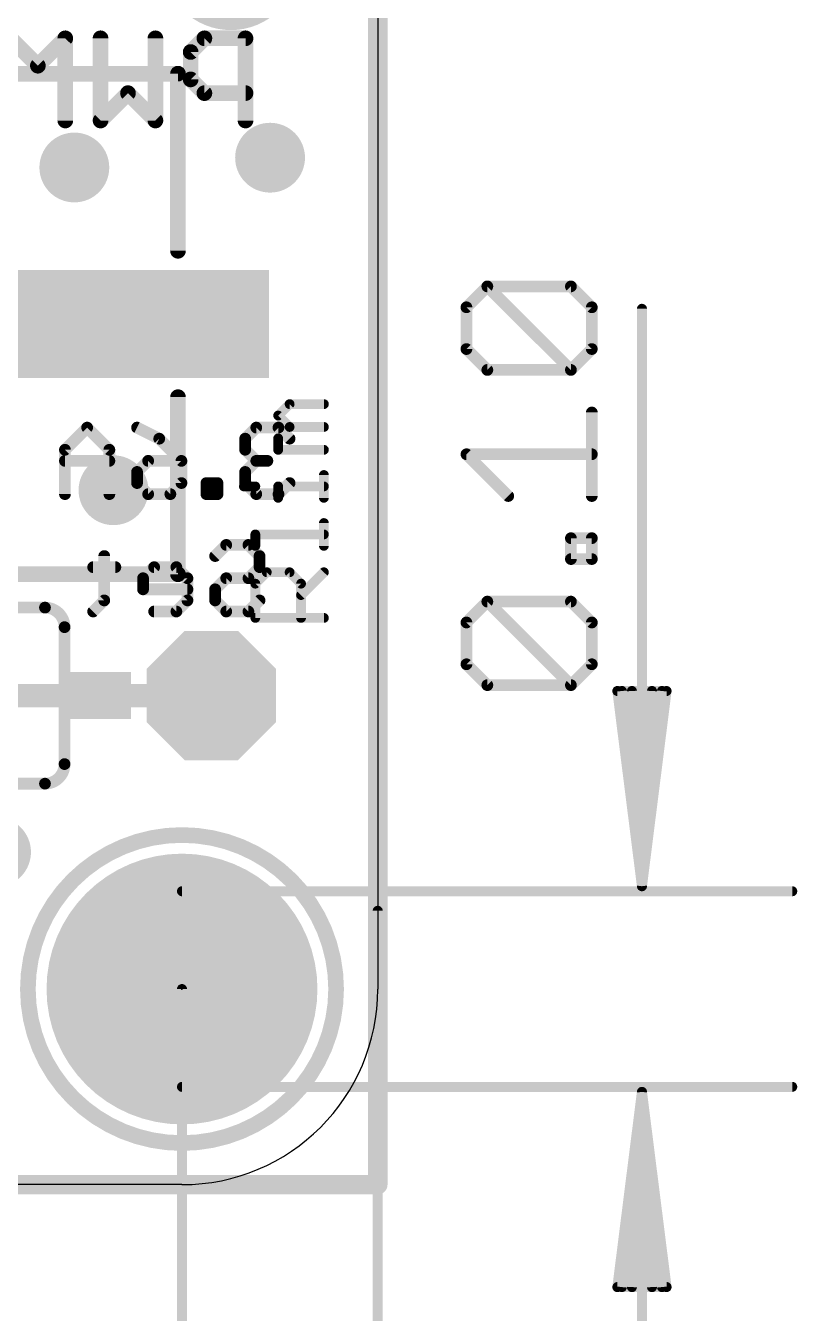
# Model space of a CAD drawing. Extents: x -6.4 to 25.8, y -12.4 to 32.1.
# Drawn here: x 15.75 to 25.76, y -1.67 to 15.05 of the extents above; entities that cross this region are included whole.
import ezdxf

# ---------------------------------------------------------------- set-up
doc = ezdxf.new("R2010")
doc.units = 0
for name, color, linetype in [('1', 12, 'CONTINUOUS'), ('16', 132, 'CONTINUOUS'), ('17', 110, 'CONTINUOUS'), ('18', 110, 'CONTINUOUS'), ('20', 53, 'CONTINUOUS'), ('21', 40, 'CONTINUOUS'), ('22', 6, 'CONTINUOUS'), ('23', 53, 'CONTINUOUS'), ('47', 253, 'CONTINUOUS')]:
    doc.layers.add(name, color=color, linetype=linetype)

# ---------------------------------------------------------------- blocks, each defined once
blk = doc.blocks.new('RECT')
blk.add_solid([(-0.5, -0.5), (0.5, -0.5), (-0.5, 0.5), (0.5, 0.5)])
blk = doc.blocks.new('OCTAGONP')
at = {"const_width": 0.5}
blk.add_lwpolyline([(-0.25, -0.1036), (-0.25, 0.1036), (-0.1036, 0.25), (0.1036, 0.25), (0.25, 0.1036), (0.25, -0.1036), (0.1036, -0.25), (-0.1036, -0.25), (-0.25, -0.1036), (-0.25, 0.1036)], dxfattribs=at)
blk = doc.blocks.new('ROUNDP')
at = {"const_width": 0.5}
blk.add_lwpolyline([(0, -0.25, 1), (0, 0.25, 1), (0, -0.25)], format="xyb", dxfattribs=at)
blk = doc.blocks.new('ROUNDV')
at = {"const_width": 0.5}
blk.add_lwpolyline([(0, -0.25, 1), (0, 0.25, 1), (0, -0.25)], format="xyb", dxfattribs=at)

msp = doc.modelspace()

# ---------------------------------------------------------------- linework, layer by layer
at = {"layer": '1'}
for points, const_width in [([(20.32, 0), (20.32, 24.13)], 0.254), ([(17.581, 6.35), (14.181, 6.35)], 0.3048), ([(0, 0), (20.32, 0)], 0.254)]:
    msp.add_lwpolyline(points, dxfattribs=dict(at, const_width=const_width))
for points, const_width in [([(17.581, 6.2738, 1), (17.581, 6.4262)], 0.1524), ([(20.2565, 0, 1), (20.3835, 0)], 0.127), ([(20.32, -0.0635, 1), (20.32, 0.0635)], 0.127)]:
    msp.add_lwpolyline(points, format="xyb", dxfattribs=dict(at, const_width=const_width))
at = {"layer": '16', "const_width": 0.254}
for points in [[(20.32, 0), (20.32, 24.13)], [(0, 0), (20.32, 0)]]:
    msp.add_lwpolyline(points, dxfattribs=at)
at = {"layer": '16', "const_width": 0.127}
for points in [[(20.2565, 0, 1), (20.3835, 0)], [(20.32, -0.0635, 1), (20.32, 0.0635)]]:
    msp.add_lwpolyline(points, format="xyb", dxfattribs=at)
at = {"layer": '20'}
for p, q in [((20.32, 21.59), (20.32, 2.54)), ((17.78, 0), (2.54, 0))]:
    msp.add_line(p, q, dxfattribs=at)
msp.add_arc((17.78, 2.54), 2.54, 270, 0, dxfattribs=at)
at = {"layer": '21'}
for points, const_width in [([(18.415, 15.0933, 1), (18.415, 16.6567, 1), (18.415, 15.0933)], 0.2032), ([(17.7788, 14.426, 1), (17.6772, 14.426)], 0.1016), ([(17.728, 14.3752, 1), (17.728, 14.4768)], 0.1016), ([(17.6772, 12.126, 1), (17.7788, 12.126)], 0.1016), ([(17.7788, 10.226, 1), (17.6772, 10.226)], 0.1016), ([(19.1766, 10.1669, 1), (19.1766, 10.1034)], 0.0635), ([(19.1991, 10.1127, 1), (19.1542, 10.1576)], 0.0635), ([(19.6215, 10.1034, 1), (19.6215, 10.1669)], 0.0635), ([(19.0508, 10.0093, 1), (19.0059, 9.9644)], 0.0635), ([(19.0059, 10.0093, 1), (19.0508, 9.9644)], 0.0635), ([(19.1766, 9.8703, 1), (19.1766, 9.8068)], 0.0635), ([(19.1991, 9.8161, 1), (19.1542, 9.861)], 0.0635), ([(19.1542, 9.8161, 1), (19.1991, 9.861)], 0.0635), ([(19.6215, 9.8068, 1), (19.6215, 9.8703)], 0.0635), ([(19.0601, 9.6903, 1), (18.9966, 9.6903)], 0.0635), ([(19.0059, 9.7127, 1), (19.0508, 9.6678)], 0.0635), ([(19.0283, 9.5737, 1), (19.0283, 9.5102)], 0.0635), ([(18.9966, 9.542, 1), (19.0601, 9.542)], 0.0635), ([(19.6215, 9.5102, 1), (19.6215, 9.5737)], 0.0635), ([(19.6532, 9.2149, 1), (19.5898, 9.2149)], 0.0635), ([(18.5834, 9.0983, 1), (18.5834, 9.0348)], 0.0635), ([(18.7317, 9.0348, 1), (18.7317, 9.0983)], 0.0635), ([(19.0283, 9.0983, 1), (19.0283, 9.0348)], 0.0635), ([(19.0601, 9.0666, 1), (18.9966, 9.0666)], 0.0635), ([(19.6215, 9.0348, 1), (19.6215, 9.0983)], 0.0635), ([(18.9966, 8.9183, 1), (19.0601, 8.9183)], 0.0635), ([(19.5898, 8.9183, 1), (19.6532, 8.9183)], 0.0635), ([(19.6532, 8.5912, 1), (19.5898, 8.5912)], 0.0635), ([(18.7317, 8.4747, 1), (18.7317, 8.4112)], 0.0635), ([(18.7635, 8.4429, 1), (18.7, 8.4429)], 0.0635), ([(19.6215, 8.4112, 1), (19.6215, 8.4747)], 0.0635), ([(18.7, 8.2946, 1), (18.7635, 8.2946)], 0.0635), ([(19.5898, 8.2946, 1), (19.6532, 8.2946)], 0.0635), ([(17.728, 7.8752, 1), (17.728, 7.9768)], 0.1016), ([(17.6772, 7.926, 1), (17.7788, 7.926)], 0.1016), ([(18.7635, 7.804, 1), (18.7, 7.804)], 0.0635), ([(18.7093, 7.8264, 1), (18.7542, 7.7815)], 0.0635), ([(18.88, 7.984, 1), (18.88, 7.9205)], 0.0635), ([(18.9025, 7.9298, 1), (18.8576, 7.9747)], 0.0635), ([(19.1991, 7.9747, 1), (19.1542, 7.9298)], 0.0635), ([(19.1766, 7.9205, 1), (19.1766, 7.984)], 0.0635), ([(19.3567, 7.804, 1), (19.2932, 7.804)], 0.0635), ([(19.3025, 7.7815, 1), (19.3474, 7.8264)], 0.0635), ([(19.644, 7.9298, 1), (19.599, 7.9747)], 0.0635), ([(19.3025, 7.6781, 1), (19.3474, 7.6332)], 0.0635), ([(16.256, 7.239, 0.4142), (16.002, 7.493)], 0.1524), ([(16.002, 7.5311, 1), (16.002, 7.4549)], 0.0762), ([(16.002, 7.4549, 1), (16.002, 7.5311)], 0.0762), ([(18.7317, 7.3909, 1), (18.7317, 7.3274)], 0.0635), ([(18.7, 7.3591, 1), (18.7635, 7.3591)], 0.0635), ([(19.2932, 7.3591, 1), (19.3567, 7.3591)], 0.0635), ([(19.6215, 7.3274, 1), (19.6215, 7.3909)], 0.0635), ([(16.2941, 7.239, 1), (16.2179, 7.239)], 0.0762), ([(16.2179, 7.239, 1), (16.2941, 7.239)], 0.0762), ([(16.002, 5.207, 0.4142), (16.256, 5.461)], 0.1524), ([(16.2941, 5.461, 1), (16.2179, 5.461)], 0.0762), ([(16.2179, 5.461, 1), (16.2941, 5.461)], 0.0762), ([(16.002, 5.2451, 1), (16.002, 5.1689)], 0.0762), ([(16.002, 5.1689, 1), (16.002, 5.2451)], 0.0762), ([(17.78, 0.54, 1), (17.78, 4.54, 1), (17.78, 0.54)], 0.2032)]:
    msp.add_lwpolyline(points, format="xyb", dxfattribs=dict(at, const_width=const_width))
for points, const_width in [([(12.928, 14.426), (17.728, 14.426)], 0.2032), ([(17.728, 14.426), (17.728, 12.126)], 0.2032), ([(17.728, 10.226), (17.728, 7.926)], 0.2032), ([(19.0283, 9.9869), (19.1766, 10.1352)], 0.127), ([(19.1766, 10.1352), (19.6215, 10.1352)], 0.127), ([(19.1766, 9.8386), (19.0283, 9.9869)], 0.127), ([(19.0283, 9.6903), (19.1766, 9.8386)], 0.127), ([(19.1766, 9.8386), (19.6215, 9.8386)], 0.127), ([(19.0283, 9.542), (19.0283, 9.6903)], 0.127), ([(19.6215, 9.542), (19.0283, 9.542)], 0.127), ([(19.6215, 8.9183), (19.6215, 9.2149)], 0.127), ([(18.5834, 9.0666), (18.7317, 9.0666)], 0.127), ([(19.0283, 8.9183), (19.0283, 9.0666)], 0.127), ([(19.0283, 9.0666), (19.6215, 9.0666)], 0.127), ([(19.6215, 8.2946), (19.6215, 8.5912)], 0.127), ([(18.7317, 8.2946), (18.7317, 8.4429)], 0.127), ([(18.7317, 8.4429), (19.6215, 8.4429)], 0.127), ([(17.728, 7.926), (12.928, 7.926)], 0.2032), ([(18.7317, 7.804), (18.88, 7.9523)], 0.127), ([(18.7317, 7.3591), (18.7317, 7.804)], 0.127), ([(18.88, 7.9523), (19.1766, 7.9523)], 0.127), ([(19.1766, 7.9523), (19.3249, 7.804)], 0.127), ([(19.3249, 7.6557), (19.6215, 7.9523)], 0.127), ([(19.3249, 7.804), (19.3249, 7.3591)], 0.127), ([(16.002, 7.493), (15.621, 7.493)], 0.1524), ([(19.6215, 7.3591), (18.7317, 7.3591)], 0.127), ([(16.256, 7.239), (16.256, 5.461)], 0.1524), ([(16.002, 5.207), (15.621, 5.207)], 0.1524)]:
    msp.add_lwpolyline(points, dxfattribs=dict(at, const_width=const_width))
at = {"layer": '22'}
for points, const_width in [([(15.9097, 14.5294), (15.5538, 14.8853)], 0.2032), ([(16.2657, 14.8853), (15.9097, 14.5294)], 0.2032), ([(16.2657, 13.8176), (16.2657, 14.8853)], 0.2032), ([(16.7232, 13.8176), (16.7232, 14.8853)], 0.2032), ([(17.435, 14.8853), (17.435, 13.8176)], 0.2032), ([(18.0706, 14.8853), (17.8926, 14.7074)], 0.2032), ([(18.6044, 14.8853), (18.0706, 14.8853)], 0.2032), ([(18.6044, 13.8176), (18.6044, 14.8853)], 0.2032), ([(17.8926, 14.7074), (17.8926, 14.3515)], 0.2032), ([(17.8926, 14.3515), (18.0706, 14.1735)], 0.2032), ([(17.0791, 14.1735), (16.7232, 13.8176)], 0.2032), ([(17.435, 13.8176), (17.0791, 14.1735)], 0.2032), ([(18.0706, 14.1735), (18.6044, 14.1735)], 0.2032), ([(16.5493, 9.8305), (16.2612, 9.5424)], 0.1524), ([(16.8374, 9.5424), (16.5493, 9.8305)], 0.1524), ([(17.1967, 9.8305), (17.4848, 9.6865)], 0.1524), ([(18.744, 9.8305), (18.6, 9.6865)], 0.1524), ([(19.0321, 9.8305), (18.744, 9.8305)], 0.1524), ([(19.1762, 9.6865), (19.0321, 9.8305)], 0.1524), ([(17.4848, 9.6865), (17.7729, 9.3984)], 0.1524), ([(18.6, 9.6865), (18.6, 9.5424)], 0.1524), ([(16.2612, 9.5424), (16.2612, 8.9662)], 0.1524), ([(16.8374, 8.9662), (16.8374, 9.5424)], 0.1524), ([(18.6, 9.5424), (18.744, 9.3984)], 0.1524), ([(16.8374, 9.3984), (16.2612, 9.3984)], 0.1524), ([(17.1967, 9.2543), (17.3407, 9.3984)], 0.1524), ([(17.3407, 9.3984), (17.7729, 9.3984)], 0.1524), ([(17.7729, 9.3984), (17.7729, 9.1103)], 0.1524), ([(18.744, 9.3984), (18.6, 9.2543)], 0.1524), ([(18.744, 9.3984), (18.8881, 9.3984)], 0.1524), ([(17.1967, 9.1103), (17.1967, 9.2543)], 0.1524), ([(18.6, 9.2543), (18.6, 9.1103)], 0.1524), ([(17.3407, 8.9662), (17.1967, 9.1103)], 0.1524), ([(17.6289, 8.9662), (17.3407, 8.9662)], 0.1524), ([(17.7729, 9.1103), (17.6289, 8.9662)], 0.1524), ([(18.2407, 9.1103), (18.0966, 9.1103)], 0.1524), ([(18.0966, 9.1103), (18.0966, 8.9662)], 0.1524), ([(18.0966, 8.9662), (18.2407, 8.9662)], 0.1524), ([(18.2407, 8.9662), (18.2407, 9.1103)], 0.1524), ([(18.6, 9.1103), (18.744, 8.9662)], 0.1524), ([(18.744, 8.9662), (19.0321, 8.9662)], 0.1524), ([(19.0321, 8.9662), (19.1762, 9.1103)], 0.1524), ([(18.2102, 8.1625), (18.3542, 8.3065)], 0.1524), ([(18.3542, 8.3065), (18.6423, 8.3065)], 0.1524), ([(18.6423, 8.3065), (18.7864, 8.1625)], 0.1524), ([(16.7713, 8.1625), (16.7713, 7.5863)], 0.1524), ([(18.7864, 8.1625), (18.7864, 8.0184)], 0.1524), ([(16.9154, 8.0184), (16.6272, 8.0184)], 0.1524), ([(17.4187, 8.0184), (17.2747, 7.8744)], 0.1524), ([(17.7068, 8.0184), (17.4187, 8.0184)], 0.1524), ([(17.8509, 7.8744), (17.7068, 8.0184)], 0.1524), ([(18.7864, 8.0184), (18.6423, 7.8744)], 0.1524), ([(17.2747, 7.8744), (17.2747, 7.7303)], 0.1524), ([(17.8509, 7.5863), (17.8509, 7.8744)], 0.1524), ([(18.3542, 7.8744), (18.2102, 7.7303)], 0.1524), ([(18.6423, 7.8744), (18.3542, 7.8744)], 0.1524), ([(17.2747, 7.7303), (17.8509, 7.7303)], 0.1524), ([(18.2102, 7.7303), (18.2102, 7.5863)], 0.1524), ([(16.7713, 7.5863), (16.6272, 7.4422)], 0.1524), ([(17.7068, 7.4422), (17.8509, 7.5863)], 0.1524), ([(18.2102, 7.5863), (18.3542, 7.4422)], 0.1524), ([(18.6423, 7.4422), (18.7864, 7.5863)], 0.1524), ([(17.4187, 7.4422), (17.7068, 7.4422)], 0.1524), ([(18.3542, 7.4422), (18.6423, 7.4422)], 0.1524)]:
    msp.add_lwpolyline(points, dxfattribs=dict(at, const_width=const_width))
for points, const_width in [([(16.3164, 14.8853, 1), (16.2149, 14.8853)], 0.1016), ([(16.3016, 14.8494, 1), (16.2297, 14.9212)], 0.1016), ([(16.774, 14.8853, 1), (16.6724, 14.8853)], 0.1016), ([(17.4858, 14.8853, 1), (17.3842, 14.8853)], 0.1016), ([(18.0706, 14.9361, 1), (18.0706, 14.8345)], 0.1016), ([(18.1065, 14.8494, 1), (18.0347, 14.9212)], 0.1016), ([(18.6552, 14.8853, 1), (18.5536, 14.8853)], 0.1016), ([(18.6044, 14.8345, 1), (18.6044, 14.9361)], 0.1016), ([(17.9434, 14.7074, 1), (17.8418, 14.7074)], 0.1016), ([(17.8567, 14.7433, 1), (17.9286, 14.6714)], 0.1016), ([(15.8738, 14.5653, 1), (15.9457, 14.4935)], 0.1016), ([(15.8738, 14.4935, 1), (15.9457, 14.5653)], 0.1016), ([(17.9286, 14.3874, 1), (17.8567, 14.3155)], 0.1016), ([(17.8418, 14.3515, 1), (17.9434, 14.3515)], 0.1016), ([(17.1151, 14.2094, 1), (17.0432, 14.1376)], 0.1016), ([(17.1151, 14.1376, 1), (17.0432, 14.2094)], 0.1016), ([(18.0706, 14.2243, 1), (18.0706, 14.1227)], 0.1016), ([(18.0347, 14.1376, 1), (18.1065, 14.2094)], 0.1016), ([(18.6044, 14.1227, 1), (18.6044, 14.2243)], 0.1016), ([(16.6873, 13.8535, 1), (16.7592, 13.7817)], 0.1016), ([(17.3991, 13.7817, 1), (17.471, 13.8535)], 0.1016), ([(16.2149, 13.8176, 1), (16.3164, 13.8176)], 0.1016), ([(16.6724, 13.8176, 1), (16.774, 13.8176)], 0.1016), ([(17.3842, 13.8176, 1), (17.4858, 13.8176)], 0.1016), ([(18.5536, 13.8176, 1), (18.6552, 13.8176)], 0.1016), ([(16.5762, 9.8575, 1), (16.5223, 9.8036)], 0.0762), ([(16.5762, 9.8036, 1), (16.5223, 9.8575)], 0.0762), ([(17.2137, 9.8646, 1), (17.1797, 9.7965)], 0.0762), ([(18.744, 9.8686, 1), (18.744, 9.7924)], 0.0762), ([(18.771, 9.8036, 1), (18.7171, 9.8575)], 0.0762), ([(19.0591, 9.8575, 1), (19.0052, 9.8036)], 0.0762), ([(19.0321, 9.7924, 1), (19.0321, 9.8686)], 0.0762), ([(17.5117, 9.7134, 1), (17.4579, 9.6595)], 0.0762), ([(17.4678, 9.6524, 1), (17.5018, 9.7206)], 0.0762), ([(18.573, 9.7134, 1), (18.6269, 9.6595)], 0.0762), ([(18.6381, 9.6865, 1), (18.5619, 9.6865)], 0.0762), ([(19.1493, 9.6595, 1), (19.2031, 9.7134)], 0.0762), ([(16.2342, 9.5694, 1), (16.2881, 9.5155)], 0.0762), ([(16.2993, 9.5424, 1), (16.2231, 9.5424)], 0.0762), ([(16.8755, 9.5424, 1), (16.7993, 9.5424)], 0.0762), ([(16.8105, 9.5155, 1), (16.8643, 9.5694)], 0.0762), ([(18.6269, 9.5694, 1), (18.573, 9.5155)], 0.0762), ([(18.5619, 9.5424, 1), (18.6381, 9.5424)], 0.0762), ([(16.2612, 9.4365, 1), (16.2612, 9.3603)], 0.0762), ([(16.8374, 9.3603, 1), (16.8374, 9.4365)], 0.0762), ([(17.3407, 9.4365, 1), (17.3407, 9.3603)], 0.0762), ([(17.3677, 9.3714, 1), (17.3138, 9.4253)], 0.0762), ([(17.811, 9.3984, 1), (17.7348, 9.3984)], 0.0762), ([(17.746, 9.3714, 1), (17.7999, 9.4253)], 0.0762), ([(17.7729, 9.3603, 1), (17.7729, 9.4365)], 0.0762), ([(18.744, 9.4365, 1), (18.744, 9.3603)], 0.0762), ([(18.771, 9.3714, 1), (18.7171, 9.4253)], 0.0762), ([(18.7171, 9.3714, 1), (18.771, 9.4253)], 0.0762), ([(18.8881, 9.3603, 1), (18.8881, 9.4365)], 0.0762), ([(17.1697, 9.2813, 1), (17.2236, 9.2274)], 0.0762), ([(17.2348, 9.2543, 1), (17.1586, 9.2543)], 0.0762), ([(18.573, 9.2813, 1), (18.6269, 9.2274)], 0.0762), ([(18.6381, 9.2543, 1), (18.5619, 9.2543)], 0.0762), ([(17.2236, 9.1372, 1), (17.1697, 9.0833)], 0.0762), ([(17.1586, 9.1103, 1), (17.2348, 9.1103)], 0.0762), ([(17.3407, 9.0043, 1), (17.3407, 8.9281)], 0.0762), ([(17.3138, 8.9393, 1), (17.3677, 8.9931)], 0.0762), ([(17.6019, 8.9931, 1), (17.6558, 8.9393)], 0.0762), ([(17.6289, 8.9281, 1), (17.6289, 9.0043)], 0.0762), ([(17.7348, 9.1103, 1), (17.811, 9.1103)], 0.0762), ([(17.7999, 9.0833, 1), (17.746, 9.1372)], 0.0762), ([(18.0966, 9.1484, 1), (18.0966, 9.0722)], 0.0762), ([(18.1347, 9.1103, 1), (18.0585, 9.1103)], 0.0762), ([(18.0966, 9.0043, 1), (18.0966, 8.9281)], 0.0762), ([(18.2788, 9.1103, 1), (18.2026, 9.1103)], 0.0762), ([(18.2407, 9.0722, 1), (18.2407, 9.1484)], 0.0762), ([(18.2407, 8.9281, 1), (18.2407, 9.0043)], 0.0762), ([(18.6269, 9.1372, 1), (18.573, 9.0833)], 0.0762), ([(18.5619, 9.1103, 1), (18.6381, 9.1103)], 0.0762), ([(18.744, 9.0043, 1), (18.744, 8.9281)], 0.0762), ([(18.7171, 8.9393, 1), (18.771, 8.9931)], 0.0762), ([(19.0052, 8.9931, 1), (19.0591, 8.9393)], 0.0762), ([(19.0321, 8.9281, 1), (19.0321, 9.0043)], 0.0762), ([(19.2031, 9.0833, 1), (19.1493, 9.1372)], 0.0762), ([(16.2231, 8.9662, 1), (16.2993, 8.9662)], 0.0762), ([(16.7993, 8.9662, 1), (16.8755, 8.9662)], 0.0762), ([(18.0585, 8.9662, 1), (18.1347, 8.9662)], 0.0762), ([(18.2026, 8.9662, 1), (18.2788, 8.9662)], 0.0762), ([(18.3542, 8.3446, 1), (18.3542, 8.2684)], 0.0762), ([(18.3812, 8.2796, 1), (18.3273, 8.3335)], 0.0762), ([(18.6693, 8.3335, 1), (18.6154, 8.2796)], 0.0762), ([(18.6423, 8.2684, 1), (18.6423, 8.3446)], 0.0762), ([(16.8094, 8.1625, 1), (16.7332, 8.1625)], 0.0762), ([(18.1832, 8.1894, 1), (18.2371, 8.1355)], 0.0762), ([(18.8245, 8.1625, 1), (18.7483, 8.1625)], 0.0762), ([(18.7595, 8.1355, 1), (18.8133, 8.1894)], 0.0762), ([(16.6272, 8.0565, 1), (16.6272, 7.9803)], 0.0762), ([(16.9154, 7.9803, 1), (16.9154, 8.0565)], 0.0762), ([(17.4187, 8.0565, 1), (17.4187, 7.9803)], 0.0762), ([(17.4456, 7.9915, 1), (17.3918, 8.0454)], 0.0762), ([(17.7338, 8.0454, 1), (17.6799, 7.9915)], 0.0762), ([(17.7068, 7.9803, 1), (17.7068, 8.0565)], 0.0762), ([(18.7483, 8.0184, 1), (18.8245, 8.0184)], 0.0762), ([(18.8133, 7.9915, 1), (18.7595, 8.0454)], 0.0762), ([(17.2477, 7.9013, 1), (17.3016, 7.8474)], 0.0762), ([(17.3128, 7.8744, 1), (17.2366, 7.8744)], 0.0762), ([(17.889, 7.8744, 1), (17.8128, 7.8744)], 0.0762), ([(17.8239, 7.8474, 1), (17.8778, 7.9013)], 0.0762), ([(18.3542, 7.9125, 1), (18.3542, 7.8363)], 0.0762), ([(18.3812, 7.8474, 1), (18.3273, 7.9013)], 0.0762), ([(18.6154, 7.9013, 1), (18.6693, 7.8474)], 0.0762), ([(18.6423, 7.8363, 1), (18.6423, 7.9125)], 0.0762), ([(17.2747, 7.7684, 1), (17.2747, 7.6922)], 0.0762), ([(17.2366, 7.7303, 1), (17.3128, 7.7303)], 0.0762), ([(17.8509, 7.6922, 1), (17.8509, 7.7684)], 0.0762), ([(18.1832, 7.7573, 1), (18.2371, 7.7034)], 0.0762), ([(18.2483, 7.7303, 1), (18.1721, 7.7303)], 0.0762), ([(16.7332, 7.5863, 1), (16.8094, 7.5863)], 0.0762), ([(16.7982, 7.5593, 1), (16.7444, 7.6132)], 0.0762), ([(17.8128, 7.5863, 1), (17.889, 7.5863)], 0.0762), ([(17.8778, 7.5593, 1), (17.8239, 7.6132)], 0.0762), ([(18.2371, 7.6132, 1), (18.1832, 7.5593)], 0.0762), ([(18.1721, 7.5863, 1), (18.2483, 7.5863)], 0.0762), ([(18.8133, 7.5593, 1), (18.7595, 7.6132)], 0.0762), ([(16.6003, 7.4691, 1), (16.6542, 7.4153)], 0.0762), ([(17.4187, 7.4803, 1), (17.4187, 7.4041)], 0.0762), ([(17.6799, 7.4691, 1), (17.7338, 7.4153)], 0.0762), ([(17.7068, 7.4041, 1), (17.7068, 7.4803)], 0.0762), ([(18.3542, 7.4803, 1), (18.3542, 7.4041)], 0.0762), ([(18.3273, 7.4153, 1), (18.3812, 7.4691)], 0.0762), ([(18.6154, 7.4691, 1), (18.6693, 7.4153)], 0.0762), ([(18.6423, 7.4041, 1), (18.6423, 7.4803)], 0.0762)]:
    msp.add_lwpolyline(points, format="xyb", dxfattribs=dict(at, const_width=const_width))
at = {"layer": '23'}
msp.add_point((17.78, 2.54), dxfattribs=at)
at = {"layer": '47'}
for points, const_width in [([(21.4713, 11.3926), (21.7425, 11.6638)], 0.1524), ([(21.7425, 11.6638), (22.8271, 11.6638)], 0.1524), ([(22.8271, 10.5791), (21.7425, 11.6638)], 0.1524), ([(22.8271, 11.6638), (23.0983, 11.3926)], 0.1524), ([(21.4713, 10.8503), (21.4713, 11.3926)], 0.1524), ([(23.0983, 11.3926), (23.0983, 10.8503)], 0.1524), ([(23.749, 3.875), (23.749, 11.3728)], 0.13), ([(21.7425, 10.5791), (21.4713, 10.8503)], 0.1524), ([(23.0983, 10.8503), (22.8271, 10.5791)], 0.1524), ([(22.8271, 10.5791), (21.7425, 10.5791)], 0.1524), ([(23.0983, 8.9419), (23.0983, 10.0266)], 0.1524), ([(22.0136, 8.9419), (21.4713, 9.4843)], 0.1524), ([(21.4713, 9.4843), (23.0983, 9.4843)], 0.1524), ([(22.8271, 8.1234), (22.8271, 8.3945)], 0.1524), ([(22.8271, 8.3945), (23.0983, 8.3945)], 0.1524), ([(23.0983, 8.3945), (23.0983, 8.1234)], 0.1524), ([(23.0983, 8.1234), (22.8271, 8.1234)], 0.1524), ([(21.4713, 7.2997), (21.7425, 7.5709)], 0.1524), ([(21.7425, 7.5709), (22.8271, 7.5709)], 0.1524), ([(22.8271, 6.4862), (21.7425, 7.5709)], 0.1524), ([(22.8271, 7.5709), (23.0983, 7.2997)], 0.1524), ([(21.4713, 6.7574), (21.4713, 7.2997)], 0.1524), ([(23.0983, 7.2997), (23.0983, 6.7574)], 0.1524), ([(21.7425, 6.4862), (21.4713, 6.7574)], 0.1524), ([(23.0983, 6.7574), (22.8271, 6.4862)], 0.1524), ([(22.8271, 6.4862), (21.7425, 6.4862)], 0.1524), ([(23.749, 3.875), (23.4298, 6.41)], 0.13), ([(23.4298, 6.41), (24.0682, 6.41)], 0.13), ([(23.749, 3.875), (23.489, 6.41)], 0.13), ([(23.749, 3.875), (23.619, 6.41)], 0.13), ([(24.0682, 6.41), (23.749, 3.875)], 0.13), ([(23.879, 6.41), (23.749, 3.875)], 0.13), ([(24.009, 6.41), (23.749, 3.875)], 0.13), ([(17.78, 3.81), (25.699, 3.81)], 0.13), ([(20.32, 3.556), (20.32, -12.364)], 0.13), ([(17.78, 2.54), (17.78, -8.681)], 0.13), ([(17.78, 1.27), (25.699, 1.27)], 0.13), ([(23.749, 1.205), (23.4298, -1.33)], 0.13), ([(23.749, 1.205), (23.489, -1.33)], 0.13), ([(23.749, 1.205), (23.619, -1.33)], 0.13), ([(23.749, 1.205), (23.749, -3.93)], 0.13), ([(24.0682, -1.33), (23.749, 1.205)], 0.13), ([(23.879, -1.33), (23.749, 1.205)], 0.13), ([(24.009, -1.33), (23.749, 1.205)], 0.13), ([(23.4298, -1.33), (24.0682, -1.33)], 0.13)]:
    msp.add_lwpolyline(points, dxfattribs=dict(at, const_width=const_width))
for points, const_width in [([(21.7694, 11.6907, 1), (21.7155, 11.6368)], 0.0762), ([(21.7425, 11.7019, 1), (21.7425, 11.6257)], 0.0762), ([(21.7694, 11.6368, 1), (21.7155, 11.6907)], 0.0762), ([(22.8541, 11.6907, 1), (22.8002, 11.6368)], 0.0762), ([(22.8271, 11.6257, 1), (22.8271, 11.7019)], 0.0762), ([(21.5094, 11.3926, 1), (21.4332, 11.3926)], 0.0762), ([(21.4444, 11.4195, 1), (21.4983, 11.3656)], 0.0762), ([(23.1364, 11.3926, 1), (23.0602, 11.3926)], 0.0762), ([(23.0714, 11.3656, 1), (23.1252, 11.4195)], 0.0762), ([(23.7815, 11.3728, 1), (23.7165, 11.3728)], 0.065), ([(21.4983, 10.8772, 1), (21.4444, 10.8233)], 0.0762), ([(21.4332, 10.8503, 1), (21.5094, 10.8503)], 0.0762), ([(23.0602, 10.8503, 1), (23.1364, 10.8503)], 0.0762), ([(23.1252, 10.8233, 1), (23.0714, 10.8772)], 0.0762), ([(21.7425, 10.6172, 1), (21.7425, 10.541)], 0.0762), ([(21.7155, 10.5521, 1), (21.7694, 10.606)], 0.0762), ([(22.8002, 10.606, 1), (22.8541, 10.5521)], 0.0762), ([(22.8002, 10.5521, 1), (22.8541, 10.606)], 0.0762), ([(22.8271, 10.541, 1), (22.8271, 10.6172)], 0.0762), ([(23.1364, 10.0266, 1), (23.0602, 10.0266)], 0.0762), ([(21.4983, 9.5112, 1), (21.4444, 9.4573)], 0.0762), ([(21.4713, 9.5224, 1), (21.4713, 9.4462)], 0.0762), ([(23.0983, 9.4462, 1), (23.0983, 9.5224)], 0.0762), ([(21.9867, 8.915, 1), (22.0406, 8.9689)], 0.0762), ([(23.0602, 8.9419, 1), (23.1364, 8.9419)], 0.0762), ([(22.8652, 8.3945, 1), (22.789, 8.3945)], 0.0762), ([(22.8271, 8.4326, 1), (22.8271, 8.3564)], 0.0762), ([(23.1364, 8.3945, 1), (23.0602, 8.3945)], 0.0762), ([(23.0983, 8.3564, 1), (23.0983, 8.4326)], 0.0762), ([(22.8271, 8.1615, 1), (22.8271, 8.0853)], 0.0762), ([(23.0983, 8.0853, 1), (23.0983, 8.1615)], 0.0762), ([(22.789, 8.1234, 1), (22.8652, 8.1234)], 0.0762), ([(23.0602, 8.1234, 1), (23.1364, 8.1234)], 0.0762), ([(21.7694, 7.5978, 1), (21.7155, 7.5439)], 0.0762), ([(21.7425, 7.609, 1), (21.7425, 7.5328)], 0.0762), ([(21.7694, 7.5439, 1), (21.7155, 7.5978)], 0.0762), ([(22.8541, 7.5978, 1), (22.8002, 7.5439)], 0.0762), ([(22.8271, 7.5328, 1), (22.8271, 7.609)], 0.0762), ([(21.5094, 7.2997, 1), (21.4332, 7.2997)], 0.0762), ([(21.4444, 7.3266, 1), (21.4983, 7.2728)], 0.0762), ([(23.1364, 7.2997, 1), (23.0602, 7.2997)], 0.0762), ([(23.0714, 7.2728, 1), (23.1252, 7.3266)], 0.0762), ([(21.4983, 6.7843, 1), (21.4444, 6.7304)], 0.0762), ([(21.4332, 6.7574, 1), (21.5094, 6.7574)], 0.0762), ([(23.0602, 6.7574, 1), (23.1364, 6.7574)], 0.0762), ([(23.1252, 6.7304, 1), (23.0714, 6.7843)], 0.0762), ([(21.7425, 6.5243, 1), (21.7425, 6.4481)], 0.0762), ([(21.7155, 6.4593, 1), (21.7694, 6.5131)], 0.0762), ([(22.8002, 6.5131, 1), (22.8541, 6.4593)], 0.0762), ([(22.8002, 6.4593, 1), (22.8541, 6.5131)], 0.0762), ([(22.8271, 6.4481, 1), (22.8271, 6.5243)], 0.0762), ([(23.462, 6.4141, 1), (23.3975, 6.4059)], 0.065), ([(23.4298, 6.4425, 1), (23.4298, 6.3775)], 0.065), ([(23.5213, 6.4133, 1), (23.4567, 6.4067)], 0.065), ([(23.6515, 6.4117, 1), (23.5865, 6.4083)], 0.065), ([(23.9115, 6.4083, 1), (23.8465, 6.4117)], 0.065), ([(24.0413, 6.4067, 1), (23.9767, 6.4133)], 0.065), ([(24.1005, 6.4059, 1), (24.036, 6.4141)], 0.065), ([(24.0682, 6.3775, 1), (24.0682, 6.4425)], 0.065), ([(17.78, 3.8425, 1), (17.78, 3.7775)], 0.065), ([(23.7168, 3.8791, 1), (23.7812, 3.8709)], 0.065), ([(23.7167, 3.8783, 1), (23.7813, 3.8717)], 0.065), ([(23.7165, 3.8733, 1), (23.7815, 3.8767)], 0.065), ([(23.7165, 3.8767, 1), (23.7815, 3.8733)], 0.065), ([(23.7165, 3.875, 1), (23.7815, 3.875)], 0.065), ([(23.7167, 3.8717, 1), (23.7813, 3.8783)], 0.065), ([(23.7168, 3.8709, 1), (23.7812, 3.8791)], 0.065), ([(25.699, 3.7775, 1), (25.699, 3.8425)], 0.065), ([(20.3525, 3.556, 1), (20.2875, 3.556)], 0.065), ([(17.8125, 2.54, 1), (17.7475, 2.54)], 0.065), ([(17.78, 1.3025, 1), (17.78, 1.2375)], 0.065), ([(23.7815, 1.205, 1), (23.7165, 1.205)], 0.065), ([(23.7812, 1.2091, 1), (23.7168, 1.2009)], 0.065), ([(23.7815, 1.2033, 1), (23.7165, 1.2067)], 0.065), ([(23.7815, 1.2067, 1), (23.7165, 1.2033)], 0.065), ([(23.7813, 1.2083, 1), (23.7167, 1.2017)], 0.065), ([(23.7813, 1.2017, 1), (23.7167, 1.2083)], 0.065), ([(23.7812, 1.2009, 1), (23.7168, 1.2091)], 0.065), ([(25.699, 1.2375, 1), (25.699, 1.3025)], 0.065), ([(23.3975, -1.3259, 1), (23.462, -1.3341)], 0.065), ([(23.4298, -1.2975, 1), (23.4298, -1.3625)], 0.065), ([(23.4567, -1.3267, 1), (23.5213, -1.3333)], 0.065), ([(23.5865, -1.3283, 1), (23.6515, -1.3317)], 0.065), ([(23.8465, -1.3317, 1), (23.9115, -1.3283)], 0.065), ([(23.9767, -1.3333, 1), (24.0413, -1.3267)], 0.065), ([(24.036, -1.3341, 1), (24.1005, -1.3259)], 0.065), ([(24.0682, -1.3625, 1), (24.0682, -1.2975)], 0.065)]:
    msp.add_lwpolyline(points, format="xyb", dxfattribs=dict(at, const_width=const_width))

# ---------------------------------------------------------------- block references
at = {"layer": '1', "xscale": 3.556, "yscale": 1.4, "rotation": 180}
msp.add_blockref('RECT', (17.132, 11.176), dxfattribs=at)
at = {"layer": '17'}
for name, p, xscale, yscale, rotation in [('OCTAGONP', (18.161, 6.35), 1.6764, 1.6764, 180), ('OCTAGONP', (18.161, 6.35), 1.6764, 1.6764, 180), ('ROUNDP', (17.78, 2.54), 3.516, 3.516, 90), ('ROUNDP', (17.78, 2.54), 3.516, 3.516, 90)]:
    msp.add_blockref(name, p, dxfattribs=dict(at, xscale=xscale, yscale=yscale, rotation=rotation))
at = {"layer": '18', "xscale": 0.9064, "yscale": 0.9064}
for p in [(18.923, 13.335), (18.923, 13.335), (16.383, 13.208), (16.383, 13.208), (16.891, 9.017), (16.891, 9.017), (15.367, 4.318), (15.367, 4.318)]:
    msp.add_blockref('ROUNDV', p, dxfattribs=at)
at = {"layer": '21', "xscale": 0.8636, "yscale": 0.6096, "rotation": 180}
msp.add_blockref('RECT', (16.6878, 6.35), dxfattribs=at)

doc.saveas('drawing.dxf')
